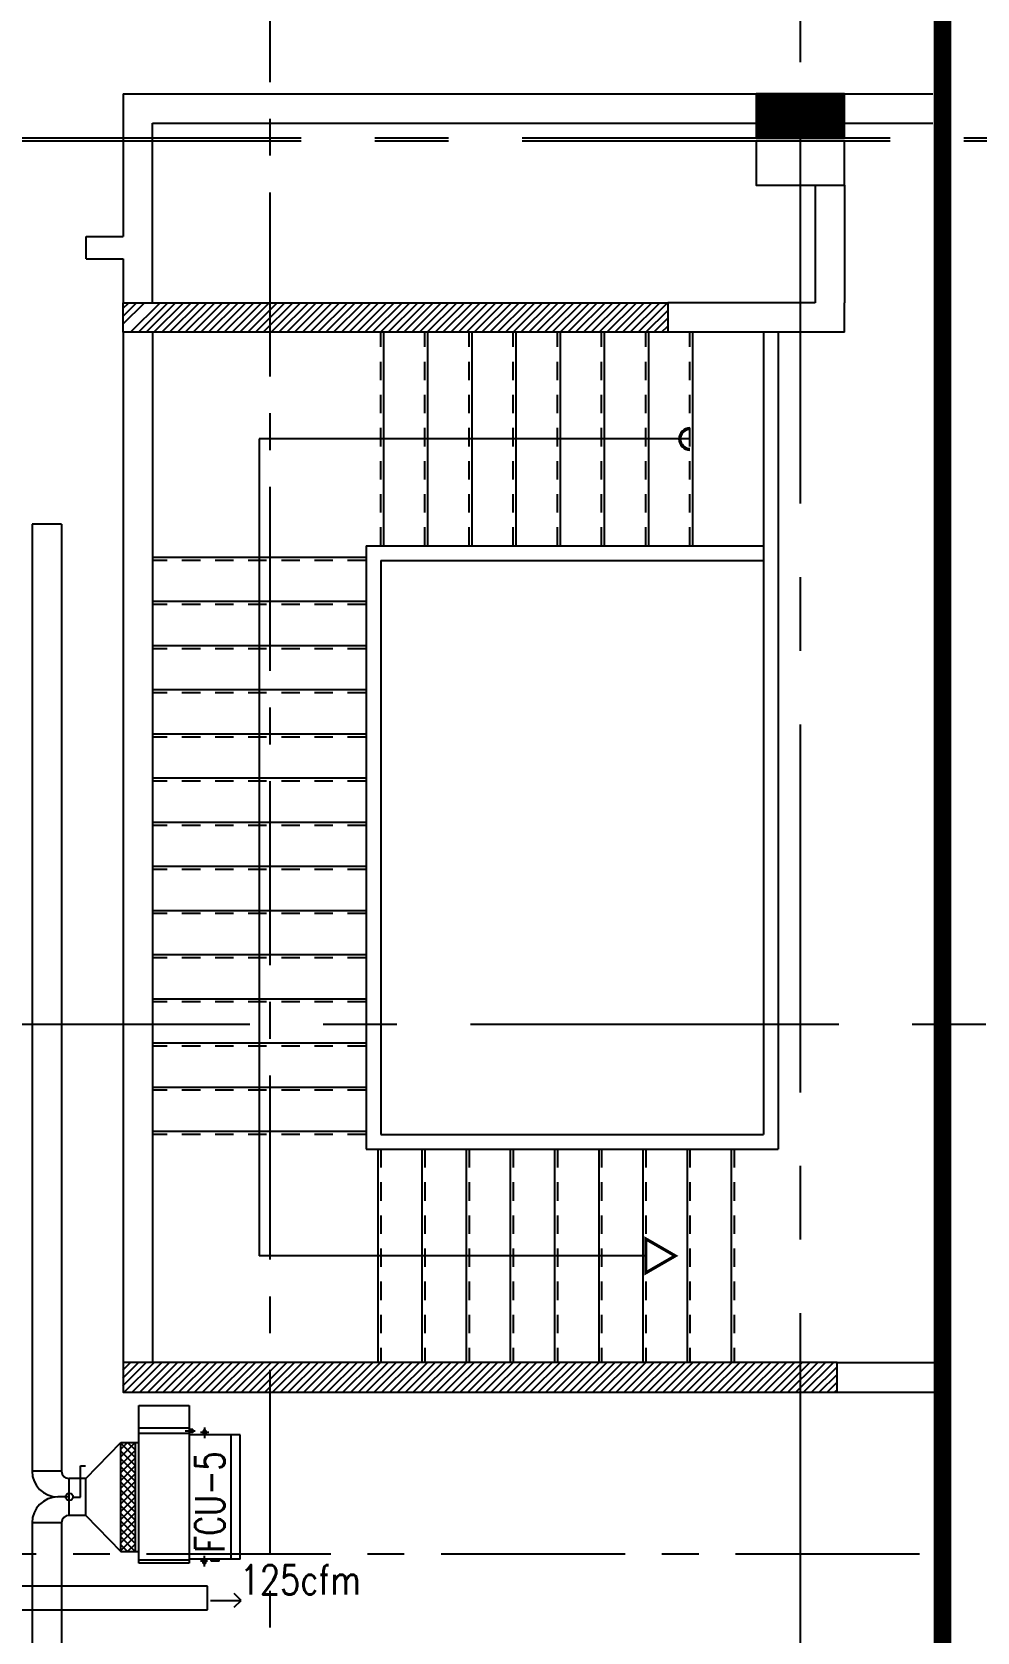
# Model space of a CAD drawing. Extents: x 417866200 to 417866302, y 43498034 to 43498122.
# Drawn here: x 417866261.61 to 417866268.02, y 43498057.91 to 43498068.78 of the extents above; entities that cross this region are included whole.
import ezdxf

# ---------------------------------------------------------------- set-up
doc = ezdxf.new("R2010")
doc.units = 0
doc.header["$MEASUREMENT"] = 0
for name, pattern in [('CENTER', [2, 1.25, -0.25, 0.25, -0.25]), ('CENTER2', [1.125, 0.75, -0.125, 0.125, -0.125]), ('CENTERX2', [4, 2.5, -0.5, 0.5, -0.5]), ('HIDDEN2', [0.1875, 0.125, -0.0625])]:
    doc.linetypes.add(name, pattern=pattern)
doc.layers.get('0').update_dxf_attribs({"linetype": 'CONTINUOUS'})
for name, color, linetype in [('AXES', 11, 'CENTERX2'), ('AXES1', 11, 'CENTER'), ('COL', 7, 'CONTINUOUS'), ('DUCT', 6, 'CONTINUOUS'), ('ELEV', 2, 'CONTINUOUS'), ('FCU', 6, 'CONTINUOUS'), ('HAT', 11, 'CONTINUOUS'), ('M-TEXT', 2, 'CONTINUOUS'), ('ME-FIX', 2, 'CONTINUOUS'), ('STR', 9, 'CONTINUOUS'), ('STR-H', 8, 'HIDDEN2'), ('WALL', 9, 'CONTINUOUS')]:
    doc.layers.add(name, color=color, linetype=linetype)
doc.styles.add('ROMANS', font='ROMANS.shx', dxfattribs={"width": 0.6})

# ---------------------------------------------------------------- blocks, each defined once
blk = doc.blocks.new('C5')
at = {"layer": 'HAT', "linetype": 'ByBlock'}
h = blk.add_hatch(dxfattribs=at)
h.set_pattern_fill('ANSI31', color=256, scale=300, style=0)
h.set_pattern_definition([(45, (-223356.1822811712, -51411.00533739349), (-26.51650429449553, 26.51650429449553), [])])
h.paths.add_polyline_path([(300.0000000001455, 300.0000000000218), (0, 300.0000000000146), (0, 1.455191522836685e-11), (300.0000000001164, 3.637978807091713e-11)])
h.paths.add_polyline_path([(599.9999999999709, 300.0000000000073), (300.0000000001455, 300.0000000000073), (300.0000000000873, 4.365574568510056e-11), (600, 6.548361852765083e-11)])
at = {"layer": 'COL'}
blk.add_lwpolyline([(600, 300.0000000000509), (0, 300.0000000000218), (0, 2.91038304567337e-11), (600, 5.820766091346741e-11)], close=True, dxfattribs=at)
blk = doc.blocks.new('*X47')
at = {"color": 0}
for p, q in [((76229.22208648521, 137641.4460325369), (76387.51002776016, 137799.7339738118)), ((76229.22208648521, 137694.4790411259), (76334.47701917116, 137799.7339738118)), ((76229.22208648521, 137747.5120497149), (76281.44401058217, 137799.7339738118)), ((76240.54303634887, 137599.7339738115), (76440.54303634915, 137799.7339738118)), ((76293.57604493787, 137599.7339738115), (76493.57604493813, 137799.7339738118)), ((76346.60905352686, 137599.7339738115), (76546.60905352712, 137799.7339738118)), ((76399.64206211585, 137599.7339738115), (76599.64206211611, 137799.7339738118)), ((76452.67507070483, 137599.7339738115), (76652.67507070511, 137799.7339738118)), ((76505.70807929384, 137599.7339738115), (76705.7080792941, 137799.7339738118)), ((76558.74108788282, 137599.7339738115), (76758.74108788309, 137799.7339738118)), ((76611.77409647181, 137599.7339738115), (76811.77409647207, 137799.7339738118)), ((76664.8071050608, 137599.7339738115), (76864.80710506106, 137799.7339738118)), ((76717.8401136498, 137599.7339738115), (76917.84011365006, 137799.7339738118)), ((76770.87312223879, 137599.7339738115), (76970.87312223905, 137799.7339738118)), ((76823.90613082777, 137599.7339738115), (77023.90613082804, 137799.7339738118)), ((76876.93913941676, 137599.7339738115), (77076.93913941702, 137799.7339738118)), ((76929.97214800576, 137599.7339738115), (77129.97214800601, 137799.7339738118)), ((76983.00515659475, 137599.7339738115), (77183.00515659501, 137799.7339738118)), ((77036.03816518374, 137599.7339738115), (77236.038165184, 137799.7339738118)), ((77089.07117377274, 137599.7339738115), (77289.07117377299, 137799.7339738118)), ((77142.10418236173, 137599.7339738115), (77342.10418236197, 137799.7339738118)), ((77195.13719095071, 137599.7339738115), (77395.13719095096, 137799.7339738118)), ((77248.1701995397, 137599.7339738115), (77448.17019953995, 137799.7339738118)), ((77301.2032081287, 137599.7339738115), (77501.20320812895, 137799.7339738118)), ((77354.23621671769, 137599.7339738115), (77554.23621671794, 137799.7339738118)), ((77407.26922530668, 137599.7339738115), (77607.26922530693, 137799.7339738118)), ((77460.30223389567, 137599.7339738115), (77660.30223389591, 137799.7339738118)), ((77513.33524248467, 137599.7339738115), (77713.3352424849, 137799.7339738118)), ((77566.36825107365, 137599.7339738115), (77766.3682510739, 137799.7339738118)), ((77619.40125966264, 137599.7339738115), (77819.40125966289, 137799.7339738118)), ((77672.43426825163, 137599.7339738115), (77872.43426825188, 137799.7339738118)), ((77725.46727684063, 137599.7339738115), (77925.46727684086, 137799.7339738118)), ((77778.50028542962, 137599.7339738115), (77978.50028542985, 137799.7339738118)), ((77831.5332940186, 137599.7339738115), (78031.53329401885, 137799.7339738118)), ((77884.56630260759, 137599.7339738115), (78084.56630260784, 137799.7339738118)), ((77937.5993111966, 137599.7339738115), (78137.59931119683, 137799.7339738118)), ((77990.63231978558, 137599.7339738115), (78190.63231978581, 137799.7339738118)), ((78043.66532837457, 137599.7339738115), (78243.6653283748, 137799.7339738118)), ((78096.69833696356, 137599.7339738115), (78296.6983369638, 137799.7339738118)), ((78149.73134555256, 137599.7339738115), (78349.73134555279, 137799.7339738118)), ((78202.76435414155, 137599.7339738115), (78402.76435414178, 137799.7339738118)), ((78255.79736273053, 137599.7339738115), (78455.79736273077, 137799.7339738118)), ((78308.83037131953, 137599.7339738115), (78508.83037131975, 137799.7339738118)), ((78361.86337990852, 137599.7339738115), (78561.86337990875, 137799.7339738118)), ((78414.89638849751, 137599.7339738115), (78614.89638849774, 137799.7339738118)), ((78467.9293970865, 137599.7339738115), (78667.92939708673, 137799.7339738118)), ((78520.9624056755, 137599.7339738115), (78720.96240567572, 137799.7339738118)), ((78573.99541426449, 137599.7339738115), (78773.9954142647, 137799.7339738118)), ((78627.02842285347, 137599.7339738115), (78827.0284228537, 137799.7339738118)), ((78680.06143144246, 137599.7339738115), (78880.0614314427, 137799.7339738118)), ((78733.09444003146, 137599.7339738115), (78933.09444003168, 137799.7339738118)), ((78786.12744862045, 137599.7339738115), (78986.12744862067, 137799.7339738118)), ((78839.16045720944, 137599.7339738115), (79039.16045720965, 137799.7339738118)), ((78892.19346579842, 137599.7339738115), (79092.19346579866, 137799.7339738118)), ((78945.22647438743, 137599.7339738115), (79145.22647438764, 137799.7339738118)), ((78998.25948297641, 137599.7339738115), (79198.25948297663, 137799.7339738118)), ((79051.2924915654, 137599.7339738115), (79251.29249156562, 137799.7339738118)), ((79104.32550015439, 137599.7339738115), (79304.3255001546, 137799.7339738118)), ((79157.35850874339, 137599.7339738115), (79357.3585087436, 137799.7339738118)), ((79210.39151733238, 137599.7339738115), (79410.3915173326, 137799.7339738118)), ((79263.42452592136, 137599.7339738115), (79463.42452592158, 137799.7339738117)), ((79316.45753451035, 137599.7339738115), (79516.45753451057, 137799.7339738117)), ((79369.49054309935, 137599.7339738115), (79569.49054309956, 137799.7339738117)), ((79422.52355168834, 137599.7339738115), (79622.52355168854, 137799.7339738117)), ((79475.55656027733, 137599.7339738115), (79675.55656027755, 137799.7339738117)), ((79528.58956886631, 137599.7339738115), (79728.58956886653, 137799.7339738117)), ((79581.62257745532, 137599.7339738115), (79781.62257745552, 137799.7339738117)), ((79634.6555860443, 137599.7339738115), (79834.65558604451, 137799.7339738117)), ((79687.68859463329, 137599.7339738115), (79887.6885946335, 137799.7339738117)), ((79740.7216032223, 137599.7339738115), (79940.7216032225, 137799.7339738117)), ((79793.75461181128, 137599.7339738115), (79993.75461181148, 137799.7339738117)), ((79846.78762040027, 137599.7339738115), (80046.78762040047, 137799.7339738117)), ((79899.82062898926, 137599.7339738115), (80099.82062898946, 137799.7339738117)), ((79952.85363757826, 137599.7339738115), (80152.85363757845, 137799.7339738117)), ((80005.88664616724, 137599.7339738115), (80205.88664616745, 137799.7339738117)), ((80058.91965475623, 137599.7339738115), (80258.91965475644, 137799.7339738117)), ((80111.95266334522, 137599.7339738115), (80311.95266334542, 137799.7339738117)), ((80164.98567193422, 137599.7339738115), (80364.98567193441, 137799.7339738117)), ((80218.01868052321, 137599.7339738115), (80418.0186805234, 137799.7339738117)), ((80271.0516891122, 137599.7339738115), (80471.0516891124, 137799.7339738117)), ((80324.08469770118, 137599.7339738115), (80524.08469770139, 137799.7339738117)), ((80377.11770629018, 137599.7339738115), (80577.11770629037, 137799.7339738117)), ((80430.15071487917, 137599.7339738115), (80630.15071487936, 137799.7339738117)), ((80483.18372346816, 137599.7339738115), (80683.18372346835, 137799.7339738117)), ((80536.21673205715, 137599.7339738115), (80736.21673205735, 137799.7339738117)), ((80589.24974064615, 137599.7339738115), (80789.24974064634, 137799.7339738117)), ((80642.28274923514, 137599.7339738115), (80842.28274923532, 137799.7339738117)), ((80695.31575782412, 137599.7339738115), (80895.31575782431, 137799.7339738117)), ((80748.34876641311, 137599.7339738115), (80948.3487664133, 137799.7339738117)), ((80801.38177500211, 137599.7339738115), (81001.3817750023, 137799.7339738117)), ((80854.4147835911, 137599.7339738115), (81054.41478359129, 137799.7339738117)), ((80907.44779218009, 137599.7339738115), (81079.22208648521, 137771.5082681167)), ((80960.48080076909, 137599.7339738115), (81079.22208648521, 137718.4752595277)), ((81013.51380935808, 137599.7339738115), (81079.22208648521, 137665.4422509387)), ((81066.54681794706, 137599.7339738115), (81079.22208648521, 137612.4092423497))]:
    blk.add_line(p, q, dxfattribs=at)
blk = doc.blocks.new('*X48')
at = {"color": 0}
for p, q in [((76229.2220864799, 144853.9352006344), (76375.0208596564, 144999.7339738108)), ((76229.22208647984, 144906.9682092233), (76321.98785106742, 144999.7339738108)), ((76229.22208647979, 144960.0012178122), (76268.95484247842, 144999.7339738108)), ((76281.08687683438, 144799.7339738108), (76481.0868768344, 144999.7339738109)), ((76334.11988542337, 144799.7339738108), (76534.1198854234, 144999.7339738109)), ((76387.15289401237, 144799.7339738108), (76587.15289401238, 144999.7339738109)), ((76440.18590260136, 144799.7339738108), (76640.18590260137, 144999.7339738109)), ((76493.21891119034, 144799.7339738108), (76693.21891119037, 144999.7339738109)), ((76546.25191977934, 144799.7339738108), (76746.25191977936, 144999.7339738109)), ((76599.28492836833, 144799.7339738108), (76799.28492836836, 144999.7339738109)), ((76652.31793695733, 144799.7339738108), (76852.31793695735, 144999.7339738109)), ((76705.35094554632, 144799.7339738109), (76905.35094554635, 144999.7339738109)), ((76758.38395413532, 144799.7339738109), (76958.38395413534, 144999.7339738109)), ((76811.41696272431, 144799.7339738109), (77011.41696272432, 144999.7339738109)), ((76864.4499713133, 144799.7339738109), (77064.44997131333, 144999.7339738109)), ((76917.4829799023, 144799.7339738109), (77117.48297990231, 144999.7339738109)), ((76970.51598849129, 144799.7339738109), (77170.51598849132, 144999.7339738109)), ((77023.54899708029, 144799.7339738109), (77223.5489970803, 144999.7339738109)), ((77076.58200566928, 144799.7339738109), (77276.5820056693, 144999.7339738109)), ((77129.61501425828, 144799.7339738109), (77329.61501425829, 144999.7339738109)), ((77182.64802284726, 144799.7339738109), (77382.64802284728, 144999.7339738109)), ((77235.68103143625, 144799.7339738109), (77435.68103143628, 144999.7339738109)), ((77288.71404002525, 144799.7339738109), (77488.71404002527, 144999.7339738109)), ((77341.74704861424, 144799.7339738109), (77541.74704861427, 144999.7339738109)), ((77394.78005720324, 144799.7339738109), (77594.78005720326, 144999.7339738109)), ((77447.81306579223, 144799.7339738109), (77647.81306579226, 144999.7339738109)), ((77500.84607438123, 144799.7339738109), (77700.84607438125, 144999.7339738109)), ((77553.87908297022, 144799.7339738109), (77753.87908297023, 144999.7339738109)), ((77606.9120915592, 144799.7339738109), (77806.91209155924, 144999.7339738109)), ((77659.94510014821, 144799.7339738109), (77859.94510014822, 144999.7339738109)), ((77712.9781087372, 144799.7339738109), (77912.97810873722, 144999.7339738109)), ((77766.0111173262, 144799.7339738109), (77966.01111732621, 144999.7339738109)), ((77819.04412591518, 144799.7339738109), (78019.04412591521, 144999.7339738109)), ((77872.07713450419, 144799.7339738109), (78072.0771345042, 144999.7339738109)), ((77925.11014309317, 144799.7339738109), (78125.1101430932, 144999.7339738109)), ((77978.14315168216, 144799.7339738109), (78178.14315168219, 144999.7339738109)), ((78031.17616027116, 144799.7339738109), (78231.17616027118, 144999.7339738109)), ((78084.20916886015, 144799.7339738109), (78284.20916886018, 144999.7339738109)), ((78137.24217744915, 144799.7339738109), (78337.24217744917, 144999.7339738109)), ((78190.27518603814, 144799.7339738109), (78390.27518603817, 144999.7339738109)), ((78243.30819462714, 144799.7339738109), (78443.30819462716, 144999.7339738109)), ((78296.34120321613, 144799.7339738109), (78496.34120321616, 144999.7339738109)), ((78349.37421180513, 144799.7339738109), (78549.37421180515, 144999.7339738109)), ((78402.40722039412, 144799.7339738109), (78602.40722039413, 144999.7339738109)), ((78455.4402289831, 144799.7339738109), (78655.44022898313, 144999.7339738109)), ((78508.4732375721, 144799.7339738109), (78708.47323757212, 144999.7339738109)), ((78561.5062461611, 144799.7339738109), (78761.50624616112, 144999.7339738109)), ((78614.5392547501, 144799.7339738109), (78814.53925475011, 144999.7339738109)), ((78667.57226333908, 144799.7339738109), (78867.57226333911, 144999.7339738109)), ((78720.60527192809, 144799.7339738109), (78920.6052719281, 144999.733973811)), ((78773.63828051707, 144799.7339738109), (78973.63828051709, 144999.733973811)), ((78826.67128910606, 144799.7339738109), (79026.67128910609, 144999.733973811)), ((78879.70429769506, 144799.7339738109), (79079.70429769508, 144999.733973811)), ((78932.73730628405, 144799.7339738109), (79132.73730628408, 144999.733973811)), ((78985.77031487305, 144799.7339738109), (79185.77031487307, 144999.733973811)), ((79038.80332346204, 144799.7339738109), (79238.80332346207, 144999.733973811)), ((79091.83633205104, 144799.7339738109), (79291.83633205105, 144999.733973811)), ((79144.86934064003, 144799.733973811), (79344.86934064004, 144999.733973811)), ((79197.90234922901, 144799.733973811), (79397.90234922904, 144999.733973811)), ((79250.93535781802, 144799.733973811), (79450.93535781803, 144999.733973811)), ((79303.968366407, 144799.733973811), (79503.96836640703, 144999.733973811)), ((79357.001374996, 144799.733973811), (79557.00137499602, 144999.733973811)), ((79410.03438358499, 144799.733973811), (79610.03438358502, 144999.733973811)), ((79463.067392174, 144799.733973811), (79663.06739217401, 144999.733973811)), ((79516.10040076298, 144799.733973811), (79716.100400763, 144999.733973811)), ((79569.13340935197, 144799.733973811), (79769.133409352, 144999.733973811)), ((79622.16641794097, 144799.733973811), (79822.16641794099, 144999.733973811)), ((79675.19942652996, 144799.733973811), (79875.19942652999, 144999.733973811)), ((79728.23243511896, 144799.733973811), (79928.23243511897, 144999.733973811)), ((79781.26544370795, 144799.733973811), (79929.22100634067, 144947.6895364437)), ((79834.29845229695, 144799.733973811), (79929.22100634067, 144894.6565278547)), ((79887.33146088594, 144799.733973811), (79929.22100634067, 144841.6235192657))]:
    blk.add_line(p, q, dxfattribs=at)
blk = doc.blocks.new('*X23')
at = {"color": 0}
for p, q in [((16890.47746209932, -2466.570672882412), (16943.4517006644, -2413.596434317336)), ((16890.47746209932, -2519.603681471403), (16990.47746209933, -2419.603681471401)), ((16990.47746209933, -2565.49912589376), (16890.47746209932, -2465.499125893757)), ((16890.47746209932, -2572.636690060394), (16990.47746209933, -2472.636690060392)), ((16990.47746209933, -2512.466117304769), (16891.6077791119, -2413.596434317336)), ((16990.47746209933, -2459.433108715778), (16944.64078770089, -2413.596434317336)), ((16990.47746209933, -2618.532134482751), (16890.47746209932, -2518.532134482748)), ((16890.47746209932, -2625.669698649385), (16990.47746209933, -2525.669698649383)), ((16990.47746209933, -2671.565143071742), (16890.47746209932, -2571.565143071739)), ((16890.47746209932, -2678.702707238376), (16990.47746209933, -2578.702707238374)), ((16990.47746209933, -2724.598151660733), (16890.47746209932, -2624.59815166073)), ((16890.47746209932, -2731.735715827367), (16990.47746209933, -2631.735715827365)), ((16990.47746209933, -2777.631160249724), (16890.47746209932, -2677.631160249721)), ((16890.47746209932, -2784.768724416358), (16990.47746209933, -2684.768724416357)), ((16990.47746209933, -2830.664168838715), (16890.47746209932, -2730.664168838713)), ((16890.47746209932, -2837.801733005349), (16990.47746209933, -2737.801733005348)), ((16990.47746209933, -2883.697177427706), (16890.47746209932, -2783.697177427704)), ((16890.47746209932, -2890.83474159434), (16990.47746209933, -2790.834741594339)), ((16990.47746209933, -2936.730186016697), (16890.47746209932, -2836.730186016694)), ((16890.47746209932, -2943.867750183331), (16990.47746209933, -2843.86775018333)), ((16990.47746209933, -2989.763194605689), (16890.47746209932, -2889.763194605686)), ((16890.47746209932, -2996.900758772323), (16990.47746209933, -2896.900758772321)), ((16990.47746209933, -3042.796203194679), (16890.47746209932, -2942.796203194677)), ((16890.47746209932, -3049.933767361314), (16990.47746209933, -2949.933767361312)), ((16990.47746209933, -3095.82921178367), (16890.47746209932, -2995.829211783668)), ((16890.47746209932, -3102.966775950305), (16990.47746209933, -3002.966775950303)), ((16990.47746209933, -3148.862220372662), (16890.47746209932, -3048.862220372659)), ((16943.52866745501, -3154.946434317336), (16890.47746209932, -3101.89522896165)), ((16891.53081232129, -3154.946434317336), (16990.47746209933, -3055.999784539294)), ((16944.56382091028, -3154.946434317336), (16990.47746209933, -3109.032793128285))]:
    blk.add_line(p, q, dxfattribs=at)
blk = doc.blocks.new('WHE06')
at = {"color": 3}
for p, q in [((688.9750000238419, 621.5), (346.0749999880791, 621.5)), ((346.0749999880791, 621.5), (346.0749999880791, 469.1000000014901)), ((688.9750000238419, 469.1000000014901), (688.9750000238419, 621.5)), ((212.2971614003181, 437.25), (269.0589052438736, 437.25)), ((232.1000000238419, 452.25), (232.1000000238419, 422.25)), ((232.1000000238419, 452.25), (252.1000000238419, 452.25)), ((242.1000000238419, 472.1842434704304), (242.1000000238419, 399.4801759719849)), ((252.1000000238419, 452.25), (252.1000000238419, 422.25)), ((304.9940044879913, 447.6499999985099), (373.2827185988426, 447.6499999985099)), ((321.0749999880791, 457.6499999985099), (321.0749999880791, 437.6499999985099)), ((321.0749999880791, 457.6499999985099), (346.0749999880791, 457.6499999985099)), ((321.0749999880791, 437.6499999985099), (346.0749999880791, 437.6499999985099)), ((60.32499998807907, -422.25), (60.32499998807907, 422.25)), ((346.0749999880791, 430.4178223386407), (688.9750000238419, 430.4178223386407)), ((811.1999999880791, 370.6749999970198), (688.9750000238419, 370.6749999970198)), ((711.1999999880791, -370.6749999970198), (711.1999999880791, 370.6749999970198)), ((811.1999999880791, -370.6749999970198), (811.1999999880791, 370.6749999970198)), ((141.6357128024101, -437.25), (141.6357128024101, -422.25)), ((196.5700032711029, -437.25), (196.5700032711029, -422.25)), ((232.1000000238419, -452.25), (232.1000000238419, -422.25)), ((242.1000000238419, -472.1842434704304), (242.1000000238419, -399.4801759719849)), ((252.1000000238419, -452.25), (252.1000000238419, -422.25)), ((346.0749999880791, -430.4178223386407), (688.9750000238419, -430.4178223386407)), ((811.1999999880791, -370.6749999970198), (688.9750000238419, -370.6749999970198)), ((141.6357128024101, -437.25), (196.5700032711029, -437.25)), ((221.3790392279625, -437.25), (269.0589052438736, -437.25)), ((232.1000000238419, -452.25), (252.1000000238419, -452.25))]:
    blk.add_line(p, q, dxfattribs=at)
at = {"color": 6}
for p, q in [((346.0749999880791, 469.1000000014901), (346.0749999880791, -450.8250000029802)), ((688.9750000238419, 469.1000000014901), (346.0749999880791, 469.1000000014901)), ((688.9750000238419, -450.8250000029802), (688.9750000238419, 469.1000000014901)), ((0, -422.25), (0, 422.25)), ((0, 422.25), (346.0749999880791, 422.25)), ((0, -422.25), (346.0749999880791, -422.25)), ((346.0749999880791, -450.8250000029802), (688.9750000238419, -450.8250000029802))]:
    blk.add_line(p, q, dxfattribs=at)
at = {"color": 11}
blk.add_blockref('*X23', (-16179.27746212482, 2784.271434314549), dxfattribs=at)

msp = doc.modelspace()

# ---------------------------------------------------------------- linework, layer by layer
at = {"layer": 'AXES'}
for p, q in [((417866266.8239568, 43498033.57267877), (417866266.8239568, 43498111.28535389)), ((417866200.9339568, 43498068.05697241), (417866268.6239568, 43498068.05697241)), ((417866200.9339568, 43498068.03697241), (417866268.6239568, 43498068.03697241)), ((417866200.5839568, 43498062.03697241), (417866268.6239568, 43498062.03697241))]:
    msp.add_line(p, q, dxfattribs=at)
at = {"layer": 'AXES1'}
for p, q in [((417866263.2239568, 43498040.43697241), (417866263.2239568, 43498099.25697241)), ((417866210.3839568, 43498058.43697241), (417866267.7882101, 43498058.43697241))]:
    msp.add_line(p, q, dxfattribs=at)
at = {"layer": 'COL'}
for p, q in [((417866267.0739568, 43498059.73697241), (417866267.7882101, 43498059.73697241)), ((417866267.0739568, 43498059.53697241), (417866267.7882101, 43498059.5369724))]:
    msp.add_line(p, q, dxfattribs=at)
for points in [[(417866262.2239568, 43498066.73697241), (417866262.2239568, 43498066.93697241), (417866265.9239557, 43498066.93697241), (417866265.9239557, 43498066.73697241)], [(417866267.0739568, 43498059.73697241), (417866262.2239568, 43498059.73697241), (417866262.2239568, 43498059.53697241), (417866267.0739568, 43498059.53697241)]]:
    msp.add_lwpolyline(points, close=True, dxfattribs=at)
msp.add_lwpolyline([(417866265.6989568, 43498066.93697241), (417866265.9239557, 43498066.93697241), (417866265.9239557, 43498066.73697241), (417866265.7163626, 43498066.73697241)], dxfattribs=at)
at = {"layer": 'DUCT', "linetype": 'ByBlock'}
for p, q in [((417866261.8061181, 43498065.43351121), (417866261.606118, 43498065.43351121)), ((417866261.606118, 43498065.43351121), (417866261.606118, 43498058.99903099)), ((417866261.8061181, 43498065.43351121), (417866261.8061181, 43498058.99903099)), ((417866261.9720774, 43498058.949031), (417866262.2077465, 43498059.19470599)), ((417866261.934216, 43498059.03449332), (417866261.9697272, 43498059.03449332)), ((417866261.934216, 43498058.82312696), (417866261.934216, 43498059.03449332)), ((417866261.8061181, 43498058.99903099), (417866261.606118, 43498058.99903099)), ((417866261.856118, 43498058.949031), (417866261.856118, 43498058.699031)), ((417866261.9720774, 43498058.949031), (417866261.856118, 43498058.949031)), ((417866261.9720774, 43498058.699031), (417866261.9720774, 43498058.949031)), ((417866261.856118, 43498058.824031), (417866261.781118, 43498058.824031)), ((417866261.8853876, 43498058.82312696), (417866261.934216, 43498058.82312696)), ((417866261.9720774, 43498058.699031), (417866261.856118, 43498058.699031)), ((417866261.9720774, 43498058.699031), (417866262.2077465, 43498058.453356)), ((417866261.8061181, 43498058.64903099), (417866261.606118, 43498058.64903099)), ((417866261.606118, 43498058.64903099), (417866261.606118, 43498056.52896393)), ((417866261.8061181, 43498058.64903099), (417866261.8061181, 43498056.52896393))]:
    msp.add_line(p, q, dxfattribs=at)
at = {"layer": 'DUCT'}
for p, q in [((417866262.7963507, 43498058.21761753), (417866260.4751622, 43498058.21761753)), ((417866262.7963507, 43498058.05761754), (417866262.7963507, 43498058.21761753)), ((417866260.5551622, 43498058.05761754), (417866262.7963507, 43498058.05761754))]:
    msp.add_line(p, q, dxfattribs=at)
at = {"layer": 'DUCT', "linetype": 'ByBlock'}
msp.add_circle((417866261.858755, 43498058.8246045), 0.02512731383962091, dxfattribs=at)
for centre, radius, start, end in [((417866261.781118, 43498058.99903099), 0.175, 180, 270), ((417866261.856118, 43498058.99903099), 0.05, 180, 270), ((417866261.781118, 43498058.64903099), 0.175, 90, 180), ((417866261.856118, 43498058.64903099), 0.05, 90, 180)]:
    msp.add_arc(centre, radius, start, end, dxfattribs=at)
at = {"layer": 'ELEV', "linetype": 'CENTER2', "const_width": 0.12}
msp.add_lwpolyline([(417866267.7882101, 43498038.03697241), (417866267.7882101, 43498101.65697241)], dxfattribs=at)
at = {"layer": 'ME-FIX', "color": 2}
for p, q in [((417866263.0251729, 43498058.12158668), (417866262.9780329, 43498058.16872666)), ((417866262.817719, 43498058.12158668), (417866263.0251729, 43498058.12158668)), ((417866262.9780329, 43498058.0744467), (417866263.0251729, 43498058.12158668))]:
    msp.add_line(p, q, dxfattribs=at)
at = {"layer": 'STR'}
for p, q in [((417866263.9939568, 43498065.28697241), (417866263.9939568, 43498066.73697241)), ((417866264.2939568, 43498065.28697241), (417866264.2939568, 43498066.73697241)), ((417866264.5939568, 43498065.28697241), (417866264.5939568, 43498066.73697241)), ((417866264.8939568, 43498065.28697241), (417866264.8939568, 43498066.73697241)), ((417866265.1939568, 43498065.28697241), (417866265.1939568, 43498066.73697241)), ((417866265.4939568, 43498065.28697241), (417866265.4939568, 43498066.73697241)), ((417866265.7939568, 43498065.28697241), (417866265.7939568, 43498066.73697241)), ((417866266.0939568, 43498065.28697241), (417866266.0939568, 43498066.73697241)), ((417866266.5739568, 43498066.73697241), (417866266.5739568, 43498061.28697241)), ((417866266.6739568, 43498066.73697241), (417866266.6739568, 43498061.18697241)), ((417866263.1489568, 43498066.01197241), (417866263.1489568, 43498060.46197242)), ((417866266.0739568, 43498066.01197241), (417866263.1489568, 43498066.01197241)), ((417866263.8739568, 43498065.20697241), (417866262.4239568, 43498065.20697241)), ((417866263.8739568, 43498065.28697241), (417866266.5739568, 43498065.28697241)), ((417866263.8739568, 43498065.28697241), (417866263.8739568, 43498061.18697241)), ((417866263.9739568, 43498065.18697241), (417866266.5739568, 43498065.18697241)), ((417866263.9739568, 43498065.18697241), (417866263.9739568, 43498061.28697241)), ((417866263.8739568, 43498064.90697242), (417866262.4239568, 43498064.90697242)), ((417866263.8739568, 43498064.60697241), (417866262.4239568, 43498064.60697241)), ((417866263.8739568, 43498064.30697241), (417866262.4239568, 43498064.30697241)), ((417866263.8739568, 43498064.00697241), (417866262.4239568, 43498064.00697241)), ((417866263.8739568, 43498063.70697241), (417866262.4239568, 43498063.70697241)), ((417866263.8739568, 43498063.40697242), (417866262.4239568, 43498063.40697242)), ((417866263.8739568, 43498063.10697241), (417866262.4239568, 43498063.10697241)), ((417866263.8739568, 43498062.80697241), (417866262.4239568, 43498062.80697241)), ((417866263.8739568, 43498062.50697241), (417866262.4239568, 43498062.50697241)), ((417866263.8739568, 43498062.20697241), (417866262.4239568, 43498062.20697241)), ((417866263.8739568, 43498061.90697242), (417866262.4239568, 43498061.90697242)), ((417866263.8739568, 43498061.60697241), (417866262.4239568, 43498061.60697241)), ((417866263.8739568, 43498061.30697241), (417866262.4239568, 43498061.30697241)), ((417866263.8739568, 43498061.18697241), (417866266.6739568, 43498061.18697241)), ((417866263.9539568, 43498061.18697241), (417866263.9539568, 43498059.73697241)), ((417866263.9739568, 43498061.28697241), (417866266.5739568, 43498061.28697241)), ((417866264.2539568, 43498061.18697241), (417866264.2539568, 43498059.73697241)), ((417866264.5539568, 43498061.18697241), (417866264.5539568, 43498059.73697241)), ((417866264.8539568, 43498061.18697241), (417866264.8539568, 43498059.73697241)), ((417866265.1539568, 43498061.18697241), (417866265.1539568, 43498059.73697241)), ((417866265.4539568, 43498061.18697241), (417866265.4539568, 43498059.73697241)), ((417866265.7539568, 43498061.18697241), (417866265.7539568, 43498059.73697241)), ((417866266.0539568, 43498061.18697241), (417866266.0539568, 43498059.73697241)), ((417866266.3539568, 43498061.18697241), (417866266.3539568, 43498059.73697241)), ((417866265.7739568, 43498060.46197242), (417866263.1489568, 43498060.46197242))]:
    msp.add_line(p, q, dxfattribs=at)
at = {"layer": 'STR', "const_width": 0.02151219134471617}
msp.add_lwpolyline([(417866265.7739568, 43498060.57744247), (417866265.7739568, 43498060.34650236), (417866265.9739568, 43498060.46197241)], close=True, dxfattribs=at)
at = {"layer": 'STR'}
for radius in [0.075, 0.065]:
    msp.add_arc((417866266.0739568, 43498066.01197241), radius, 90, 270, dxfattribs=at)
at = {"layer": 'STR-H'}
for p, q in [((417866263.9739568, 43498065.28697241), (417866263.9739568, 43498066.73697241)), ((417866264.2739568, 43498065.28697241), (417866264.2739568, 43498066.73697241)), ((417866264.5739568, 43498065.28697241), (417866264.5739568, 43498066.73697241)), ((417866264.8739568, 43498065.28697241), (417866264.8739568, 43498066.73697241)), ((417866265.1739568, 43498065.28697241), (417866265.1739568, 43498066.73697241)), ((417866265.4739568, 43498065.28697241), (417866265.4739568, 43498066.73697241)), ((417866265.7739568, 43498065.28697241), (417866265.7739568, 43498066.73697241)), ((417866266.0739568, 43498065.28697241), (417866266.0739568, 43498066.73697241)), ((417866263.8739568, 43498065.18697241), (417866262.4239568, 43498065.18697241)), ((417866263.8739568, 43498064.88697241), (417866262.4239568, 43498064.88697241)), ((417866263.8739568, 43498064.58697242), (417866262.4239568, 43498064.58697242)), ((417866263.8739568, 43498064.28697241), (417866262.4239568, 43498064.28697241)), ((417866263.8739568, 43498063.98697241), (417866262.4239568, 43498063.98697241)), ((417866263.8739568, 43498063.68697241), (417866262.4239568, 43498063.68697241)), ((417866263.8739568, 43498063.38697241), (417866262.4239568, 43498063.38697241)), ((417866263.8739568, 43498063.08697242), (417866262.4239568, 43498063.08697242)), ((417866263.8739568, 43498062.78697241), (417866262.4239568, 43498062.78697241)), ((417866263.8739568, 43498062.48697241), (417866262.4239568, 43498062.48697241)), ((417866263.8739568, 43498062.18697241), (417866262.4239568, 43498062.18697241)), ((417866263.8739568, 43498061.88697241), (417866262.4239568, 43498061.88697241)), ((417866263.8739568, 43498061.58697242), (417866262.4239568, 43498061.58697242)), ((417866263.8739568, 43498061.28697241), (417866262.4239568, 43498061.28697241)), ((417866263.9739568, 43498061.18697241), (417866263.9739568, 43498059.73697241)), ((417866264.2739568, 43498061.18697241), (417866264.2739568, 43498059.73697241)), ((417866264.5739568, 43498061.18697241), (417866264.5739568, 43498059.73697241)), ((417866264.8739568, 43498061.18697241), (417866264.8739568, 43498059.73697241)), ((417866265.1739568, 43498061.18697241), (417866265.1739568, 43498059.73697241)), ((417866265.4739568, 43498061.18697241), (417866265.4739568, 43498059.73697241)), ((417866265.7739568, 43498061.18697241), (417866265.7739568, 43498059.73697241)), ((417866266.0739568, 43498061.18697241), (417866266.0739568, 43498059.73697241)), ((417866266.3739568, 43498061.18697241), (417866266.3739568, 43498059.73697241))]:
    msp.add_line(p, q, dxfattribs=at)
at = {"layer": 'WALL'}
for p, q in [((417866262.2239568, 43498068.35697241), (417866266.5239568, 43498068.35697241)), ((417866262.2239568, 43498068.35697241), (417866262.2239568, 43498067.38697241)), ((417866267.1239568, 43498068.35697241), (417866267.7239568, 43498068.35697241)), ((417866262.4239568, 43498066.93697241), (417866262.4239568, 43498068.15697242)), ((417866262.4239568, 43498068.15697242), (417866266.5239568, 43498068.15697242)), ((417866267.1239568, 43498068.15697242), (417866267.7239568, 43498068.15697242)), ((417866266.9239568, 43498067.73697241), (417866266.9239568, 43498066.93697241)), ((417866267.1239568, 43498067.73697241), (417866267.1239568, 43498066.93697241)), ((417866261.9739568, 43498067.38697241), (417866262.2239568, 43498067.38697241)), ((417866261.9739568, 43498067.23697241), (417866261.9739568, 43498067.38697241)), ((417866261.9739568, 43498067.23697241), (417866262.2239568, 43498067.23697241)), ((417866262.2239568, 43498067.23697241), (417866262.2239568, 43498066.93697241)), ((417866266.9239568, 43498066.93697241), (417866265.9239557, 43498066.93697241)), ((417866267.1239568, 43498066.73697241), (417866267.1239568, 43498066.93697241)), ((417866267.1239568, 43498066.73697241), (417866267.1239568, 43498066.93697241)), ((417866262.2239568, 43498066.73697241), (417866262.2239568, 43498059.53697241)), ((417866262.4239568, 43498066.73697241), (417866262.4239568, 43498059.73697241)), ((417866267.1239568, 43498066.73697241), (417866265.9239557, 43498066.73697241)), ((417866267.1239568, 43498066.73697241), (417866265.9239557, 43498066.73697241)), ((417866267.0739568, 43498059.73697241), (417866267.7882102, 43498059.73697241)), ((417866267.0739568, 43498059.53697241), (417866267.7882102, 43498059.53697242))]:
    msp.add_line(p, q, dxfattribs=at)

# ---------------------------------------------------------------- block references
at = {"layer": 'COL', "xscale": 0.0009999871253967285, "yscale": 0.001000002026557922, "zscale": 0.001}
for p in [(417866266.5239568, 43498068.05697241), (417866266.5239568, 43498067.73697241)]:
    msp.add_blockref('C5', p, dxfattribs=at)
at = {"layer": 'FCU', "linetype": 'ByBlock', "xscale": -0.0009999871253967285, "yscale": 0.001000002026557922, "zscale": 0.001}
msp.add_blockref('WHE06', (417866263.0189465, 43498058.824031), dxfattribs=at)
at = {"layer": 'HAT', "xscale": 0.0009999871253967285, "yscale": 0.001000002026557922, "zscale": 0.001}
for name in ['*X48', '*X47']:
    msp.add_blockref(name, (417866185.9947347, 43497921.93723844), dxfattribs=at)

# ---------------------------------------------------------------- texts
at = {"layer": 'M-TEXT', "style": 'ROMANS', "width": 0.75}
msp.add_text('FCU-5', height=0.2, rotation=90, dxfattribs=at).set_placement((417866262.9131353, 43498058.4447415))
at = {"layer": 'M-TEXT', "style": 'ROMANS', "width": 0.8}
msp.add_text('125cfm', height=0.2, dxfattribs=at).set_placement((417866263.0162717, 43498058.16160263))

doc.saveas('drawing.dxf')
